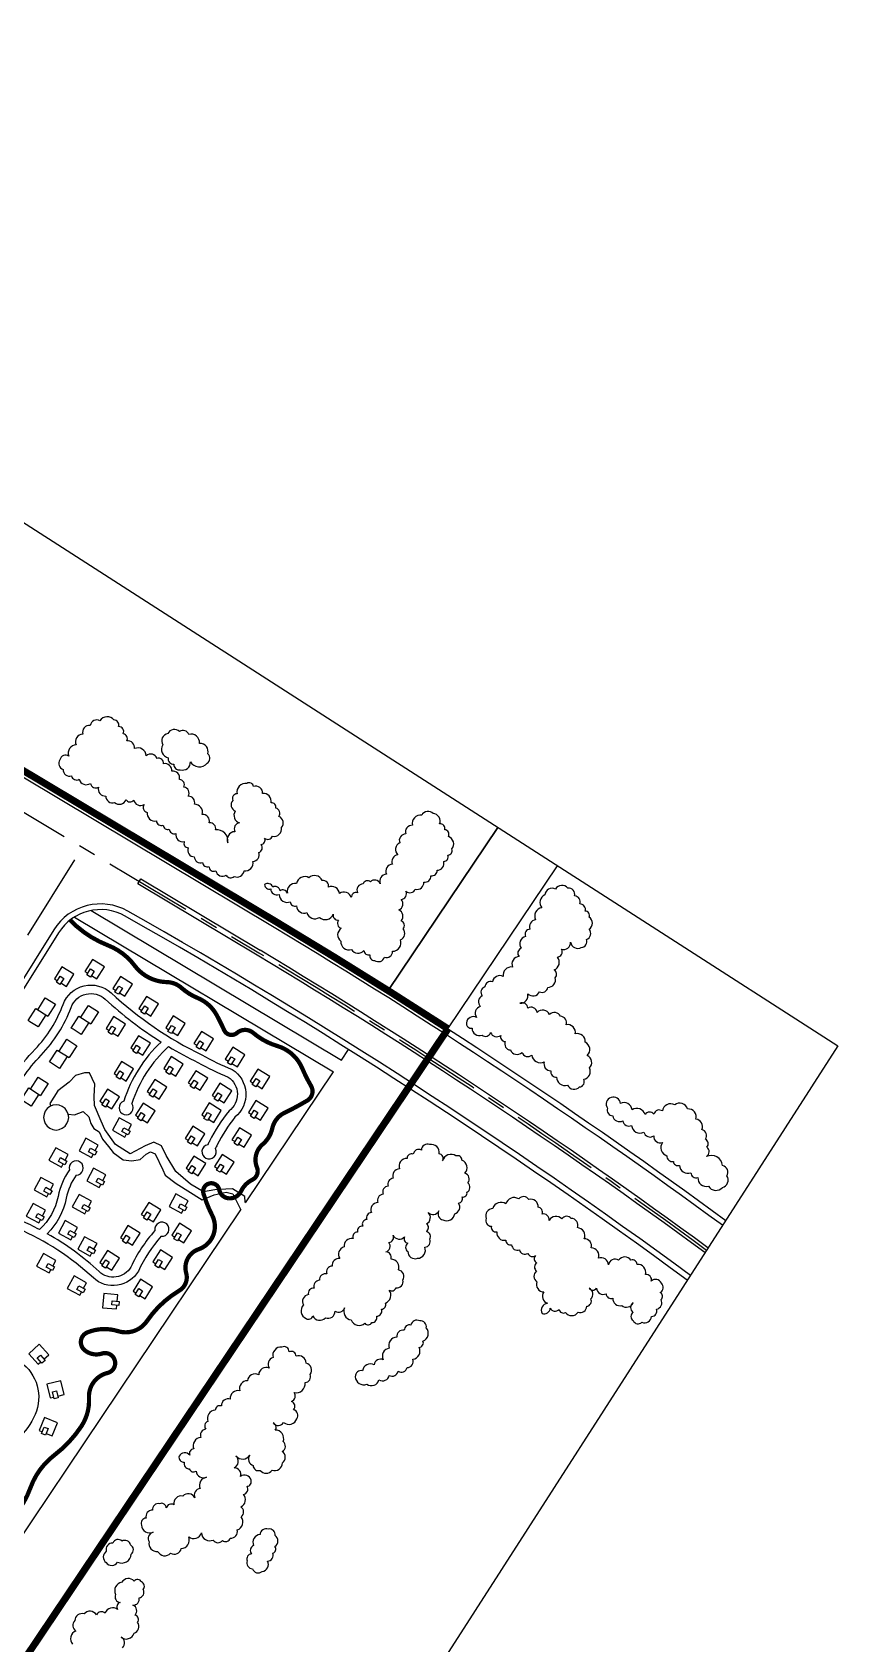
# Model space of a CAD drawing. Extents: x 30752 to 65014, y 26327 to 78956.
# Drawn here: x 33747 to 34315, y 28177 to 29313 of the extents above; entities that cross this region are included whole.
import ezdxf

# ---------------------------------------------------------------- set-up
doc = ezdxf.new("R2010")
doc.units = 0
doc.header["$MEASUREMENT"] = 0
for name, pattern in [('CENTER', [2, 1.25, -0.25, 0.25, -0.25]), ('CENTER2', [1.125, 0.75, -0.125, 0.125, -0.125]), ('CONTINOUS', [0])]:
    doc.linetypes.add(name, pattern=pattern)
doc.layers.get('0').update_dxf_attribs({"color": 12, "linetype": 'CONTINUOUS'})
for name, color, linetype in [('-规划边界', 1, 'CONTINUOUS'), ('GH-中心线', 254, 'CENTER'), ('GH-道路红线', 1, 'CONTINOUS'), ('GH_水系', 152, 'CONTINUOUS'), ('KKK', 7, 'CONTINUOUS'), ('中心区建筑', 32, 'CONTINUOUS'), ('图层1', 41, 'CONTINUOUS'), ('支路', 34, 'CONTINUOUS')]:
    doc.layers.add(name, color=color, linetype=linetype)
doc.layers.add('G-SL2', color=97, linetype='CONTINUOUS', true_color=0x329a2d)

# ---------------------------------------------------------------- blocks, each defined once
blk = doc.blocks.new('x1')
blk.add_lwpolyline([(10, 5.5), (10, 10), (0, 10), (0, 0), (10, 0), (10, 2.5)])
blk.add_lwpolyline([(6.3, 5.5), (11.3, 5.5), (11.3, 2.5), (6.3, 2.5)], close=True)
blk = doc.blocks.new('x2')
for p, q in [((0, 8.4), (0, 0)), ((10, 8.4), (0, 8.4)), ((0, 0), (10, 0)), ((10, 1.6), (20, 1.6)), ((20, 1.6), (20, 8.5))]:
    blk.add_line(p, q)
blk.add_lwpolyline([(20, 8.5), (20, 10), (10, 10), (10, 0)])

msp = doc.modelspace()

# ---------------------------------------------------------------- linework, layer by layer
at = {"layer": '-规划边界', "color": 251, "linetype": 'CENTER2', "ltscale": 50, "const_width": 5, "flags": 128}
msp.add_lwpolyline([(31130.6, 27598), (31273.9, 27507.6), (32003.4, 27386.6), (32901.4, 26916.1), (34040, 28610.5, 0.008825), (33919.4, 28685.6), (33365.1, 29017), (32469.6, 29552.4), (32400.9, 29593.5), (32342.5, 29501.5), (31130.6, 27598)], format="xyb", dxfattribs=at)
at = {"layer": 'G-SL2'}
for points in [[(33876.2, 28750.6, 0.520567), (33871.8, 28755.7, 0.520567), (33866.8, 28761.5, 0.520567), (33861.3, 28768.7, 0.520567), (33857, 28774.3, 0.520567), (33853.9, 28780.8, 0.520567), (33850.8, 28786.2, 0.520567), (33845.3, 28792, 0.520567), (33839.6, 28797.3, 0.520567), (33835, 28801, 0.520567), (33827.4, 28802.9, 0.520567), (33819.1, 28807.9, 0.520567), (33813.6, 28813.3, 0.520567), (33811.2, 28818.4, 0.520567), (33807.9, 28823.5, 0.520567), (33804.6, 28828.1, 0.520567), (33794.7, 28827.5, 0.520567), (33787.9, 28824.3, 0.520567), (33782.6, 28818.1, 0.520567), (33777.9, 28810.6, 0.520567), (33772.8, 28802.7, 0.520567), (33766.5, 28800, 0.520567), (33768.8, 28793.3, 0.520567), (33774.7, 28788.7, 0.520567), (33780.2, 28786.3, 0.520567), (33788.1, 28783.4, 0.520567), (33793.7, 28780.7, 0.520567), (33798.8, 28774.5, 0.520567), (33805.1, 28770, 0.520567), (33813.1, 28771.9, 0.520567), (33818.5, 28771.7, 0.520567), (33825.8, 28768.5, 0.520567), (33828, 28763, 0.520567), (33834.5, 28757, 0.520567), (33839.3, 28754, 0.520567), (33843.6, 28751.2, 0.520567), (33848.2, 28748.2, 0.520567), (33854.2, 28742.4, 0.520567), (33856.9, 28738, 0.520567), (33861.2, 28731.7, 0.520567), (33867.1, 28727.7, 0.520567), (33871.5, 28724.9, 0.520567), (33876.4, 28721.7, 0.520567), (33883.7, 28718.8, 0.520567), (33889.3, 28717.9, 0.520567), (33896.3, 28721.8, 0.520567), (33902.5, 28728.5, 0.520567), (33906.7, 28734.7, 0.520567), (33908.4, 28740.3, 0.520567), (33910.8, 28744.8, 0.520567), (33916.3, 28746.2, 0.520567), (33922.7, 28752.3, 0.520567), (33920.9, 28760.1, 0.520567), (33918.7, 28766, 0.520567), (33915.3, 28769.7, 0.520567), (33909.4, 28776.3, 0.520567), (33903, 28781.3, 0.520567), (33898.3, 28783.4, 0.520567), (33891.4, 28776.1, 0.520567), (33888.3, 28771.4, 0.520567), (33890.1, 28763.9, 0.520567), (33893.2, 28755.7, 0.520567), (33889.8, 28749.4, 0.520567), (33884.8, 28741.6, 0.520567)], [(33870.3, 28797.6, 0.520567), (33870.7, 28804.2, 0.520567), (33865, 28811.6, 0.520567), (33857.3, 28817.9, 0.520567), (33850.9, 28819.9, 0.520567), (33842.5, 28818.5, 0.520567), (33839, 28810.6, 0.520567), (33842.9, 28801.5, 0.520567), (33846.9, 28797, 0.520567), (33851.3, 28793, 0.520567), (33858.5, 28798.7, 0.520567)], [(34023, 28713.9, 0.520567), (34027.9, 28718.4, 0.520567), (34032.3, 28722.3, 0.520567), (34037, 28728.4, 0.520567), (34040, 28732.9, 0.520567), (34042.8, 28737.2, 0.520567), (34040.3, 28746, 0.520567), (34037.8, 28750.8, 0.520567), (34034.1, 28754.9, 0.520567), (34029.6, 28762.1, 0.520567), (34021.5, 28761, 0.520567), (34015, 28753.9, 0.520567), (34010.2, 28747.8, 0.520567), (34006, 28741.6, 0.520567), (34004.7, 28733, 0.520567), (34000.9, 28726.4, 0.520567), (33996.6, 28719.5, 0.520567), (33992.3, 28712.7, 0.520567), (33985.3, 28714.1, 0.520567), (33980.2, 28712.6, 0.520567), (33976.2, 28706.4, 0.520567), (33971.9, 28703, 0.520567), (33963.5, 28705.8, 0.520567), (33955.8, 28710.3, 0.520567), (33951.4, 28715, 0.520567), (33942, 28716.9, 0.520567), (33933.2, 28712.9, 0.520567), (33926.8, 28706.1, 0.520567), (33921.7, 28707.7, 0.520567), (33916.5, 28710.4, 0.520567), (33910.8, 28712.1, 0.520567), (33915.1, 28709.1, 0.520567), (33921, 28705.1, 0.520567), (33928.9, 28700, 0.520567), (33933.3, 28697.1, 0.520567), (33940.6, 28692.4, 0.520567), (33949.4, 28689, 0.520567), (33959.1, 28691.2, 0.520567), (33962.9, 28687.1, 0.520567), (33964.8, 28681.3, 0.520567), (33964.4, 28672.3, 0.520567), (33972, 28666.4, 0.520567), (33980.8, 28665.7, 0.520567), (33985, 28662.7, 0.520567), (33988.3, 28658.7, 0.520567), (33995.3, 28661, 0.520567), (34001, 28665.1, 0.520567), (34006.5, 28673.2, 0.520567), (34008.4, 28680.9, 0.520567), (34007, 28686.6, 0.520567), (34005.4, 28694.3, 0.520567), (34007.1, 28701.6, 0.520567), (34010.4, 28707.4, 0.520567), (34017, 28708.9, 0.520567)], [(34134, 28667.8, 0.520567), (34137.6, 28673.4, 0.520567), (34139.6, 28680.6, 0.520567), (34139.5, 28689.2, 0.520567), (34136.7, 28693.5, 0.520567), (34132.9, 28698.5, 0.520567), (34129.3, 28704.1, 0.520567), (34124.5, 28709.6, 0.520567), (34115.8, 28709, 0.520567), (34108.3, 28704.9, 0.520567), (34106.2, 28695.8, 0.520567), (34101.8, 28687.3, 0.520567), (34097.8, 28680.7, 0.520567), (34094.6, 28675.6, 0.520567), (34091.5, 28667.3, 0.520567), (34090.2, 28661.4, 0.520567), (34085.5, 28654, 0.520567), (34079, 28647.3, 0.520567), (34071.4, 28643.6, 0.520567), (34066.1, 28640.1, 0.520567), (34064.1, 28633.7, 0.520567), (34062.8, 28626.3, 0.520567), (34060.2, 28618.5, 0.520567), (34053, 28614.8, 0.520567), (34057, 28610.9, 0.520567), (34064, 28606, 0.520567), (34070.1, 28607.9, 0.520567), (34077.2, 28605.9, 0.520567), (34080.4, 28601.6, 0.520567), (34084, 28595.6, 0.520567), (34092.2, 28593.8, 0.520567), (34099.1, 28592, 0.520567), (34107.9, 28587.3, 0.520567), (34112.6, 28580.9, 0.520567), (34116.6, 28576.4, 0.520567), (34124.2, 28570.9, 0.520567), (34132.8, 28569.5, 0.520567), (34135.7, 28575, 0.520567), (34139.7, 28582.9, 0.520567), (34138.2, 28591.7, 0.520567), (34136.8, 28601.1, 0.520567), (34129.7, 28606.9, 0.520567), (34123.3, 28613.4, 0.520567), (34119.3, 28619.3, 0.520567), (34111.6, 28620.6, 0.520567), (34102.9, 28622.1, 0.520567), (34096.3, 28625.1, 0.520567), (34090.7, 28628.5, 0.520567), (34096.2, 28635.2, 0.520567), (34104.6, 28636.6, 0.520567), (34110.4, 28639.7, 0.520567), (34115.5, 28646.5, 0.520567), (34114.8, 28652, 0.520567), (34117.1, 28660.9, 0.520567), (34120.1, 28666.6, 0.520567), (34126.4, 28671.5, 0.520567)], [(34222.3, 28520.5, 0.520567), (34222.5, 28527.1, 0.520567), (34221.5, 28532.7, 0.520567), (34218.9, 28539.5, 0.520567), (34214.8, 28546.8, 0.520567), (34208.9, 28554, 0.520567), (34199.8, 28557, 0.520567), (34191.2, 28552.6, 0.520567), (34185.1, 28550.4, 0.520567), (34178.9, 28550.1, 0.520567), (34169.8, 28553.4, 0.520567), (34161.5, 28557.9, 0.520567), (34155, 28562.1, 0.520567), (34152.5, 28554.6, 0.520567), (34156.1, 28549.2, 0.520567), (34163.3, 28545.7, 0.520567), (34169.4, 28542.4, 0.520567), (34178.1, 28537.7, 0.520567), (34185, 28535, 0.520567), (34191.2, 28530.3, 0.520567), (34194.3, 28521.1, 0.520567), (34198.9, 28517.1, 0.520567), (34203.2, 28514.3, 0.520567), (34211.2, 28509.1, 0.520567), (34216.2, 28505.8, 0.520567), (34223.6, 28499.6, 0.520567), (34233.4, 28498.8, 0.520567), (34236.6, 28506.8, 0.520567), (34233.5, 28514.1, 0.520567)], [(34053.4, 28495.3, 0.520567), (34054.1, 28502, 0.520567), (34052, 28508.7, 0.520567), (34049.9, 28518, 0.520567), (34045.6, 28520.9, 0.520567), (34036.2, 28517.5, 0.520567), (34033.8, 28522.5, 0.520567), (34027.1, 28529, 0.520567), (34021.3, 28525.1, 0.520567), (34015.6, 28522.2, 0.520567), (34011.2, 28519.2, 0.520567), (34005.8, 28511.8, 0.520567), (34001.5, 28505.2, 0.520567), (33997.9, 28499.6, 0.520567), (33994.3, 28493.9, 0.520567), (33990.6, 28488.1, 0.520567), (33986, 28481, 0.520567), (33982.9, 28476.2, 0.520567), (33979.9, 28471.5, 0.520567), (33976.3, 28467.3, 0.520567), (33973.1, 28462.7, 0.520567), (33966.8, 28456.8, 0.520567), (33963.8, 28448.6, 0.520567), (33958.5, 28443.3, 0.520567), (33954.7, 28437.8, 0.520567), (33949.5, 28433.3, 0.520567), (33945.7, 28427.7, 0.520567), (33941.6, 28423.2, 0.520567), (33938.1, 28415.9, 0.520567), (33940.1, 28406.3, 0.520567), (33944.7, 28408.2, 0.520567), (33953.6, 28406.8, 0.520567), (33960.5, 28411.6, 0.520567), (33967.2, 28414, 0.520567), (33971.8, 28405.4, 0.520567), (33981.4, 28403, 0.520567), (33986.4, 28403.5, 0.520567), (33989.8, 28408, 0.520567), (33993.1, 28412.9, 0.520567), (33995.9, 28417.3, 0.520567), (33998.5, 28426.4, 0.520567), (34003.4, 28428.1, 0.520567), (34008.3, 28433.4, 0.520567), (34005.1, 28440.6, 0.520567), (33999.9, 28448.2, 0.520567), (33996.2, 28453.3, 0.520567), (33998.4, 28459.9, 0.520567), (34001.3, 28465.1, 0.520567), (34009.4, 28463.9, 0.520567), (34011.7, 28459.4, 0.520567), (34011.7, 28453.6, 0.520567), (34018.5, 28448.8, 0.520567), (34023.7, 28456.7, 0.520567), (34027.2, 28462.2, 0.520567), (34024.8, 28467.6, 0.520567), (34024.9, 28473.1, 0.520567), (34026.1, 28481, 0.520567), (34033.6, 28482.2, 0.520567), (34036.5, 28475.9, 0.520567), (34044.8, 28480.2, 0.520567), (34047.4, 28487.7, 0.520567), (34050, 28492, 0.520567)], [(34189.6, 28424.7, 0.520567), (34190.4, 28431.3, 0.520567), (34183.3, 28432.7, 0.520567), (34179.3, 28437.5, 0.520567), (34173.3, 28444.5, 0.520567), (34169, 28447.5, 0.520567), (34160.3, 28447.6, 0.520567), (34153.1, 28444.2, 0.520567), (34146.1, 28448.9, 0.520567), (34141, 28456.1, 0.520567), (34136, 28462.5, 0.520567), (34131.2, 28470.4, 0.520567), (34126.9, 28476.9, 0.520567), (34120.3, 28476.5, 0.520567), (34111.3, 28475.4, 0.520567), (34106.3, 28480, 0.520567), (34103.6, 28484.8, 0.520567), (34097, 28490.2, 0.520567), (34089.9, 28490.6, 0.520567), (34080.8, 28487.1, 0.520567), (34071.6, 28483.9, 0.520567), (34066.9, 28476.9, 0.520567), (34070.6, 28471.4, 0.520567), (34074.5, 28467.4, 0.520567), (34080.7, 28461.6, 0.520567), (34084.9, 28458.4, 0.520567), (34090.4, 28454.7, 0.520567), (34096.3, 28452.3, 0.520567), (34101.6, 28450.8, 0.520567), (34102.6, 28445.6, 0.520567), (34102.4, 28439.9, 0.520567), (34102.7, 28432.3, 0.520567), (34107.6, 28425.1, 0.520567), (34110.1, 28417.1, 0.520567), (34106.3, 28410, 0.520567), (34112.1, 28413.7, 0.520567), (34118.3, 28412.8, 0.520567), (34122.8, 28410.6, 0.520567), (34131.7, 28410.8, 0.520567), (34137.8, 28415, 0.520567), (34140.7, 28420.2, 0.520567), (34139.6, 28427.7, 0.520567), (34144.7, 28427.7, 0.520567), (34151.4, 28423.8, 0.520567), (34156.2, 28420.8, 0.520567), (34162.6, 28415.5, 0.520567), (34170.5, 28417.6, 0.520567), (34170.5, 28410.7, 0.520567), (34170.5, 28404.9, 0.520567), (34176.7, 28403.7, 0.520567), (34183.5, 28407.8, 0.520567), (34187, 28413, 0.520567), (34190.2, 28419.7, 0.520567)], [(34024.7, 28399.8, 0.520567), (34020.1, 28404.7, 0.520567), (34013.9, 28401.7, 0.520567), (34009.2, 28398.1, 0.520567), (34003.9, 28393.2, 0.520567), (33998.6, 28385.4, 0.520567), (33994.4, 28377.3, 0.520567), (33988.1, 28373.8, 0.520567), (33979.8, 28369.5, 0.520567), (33974.7, 28365.4, 0.520567), (33982.8, 28360.1, 0.520567), (33991.4, 28363.1, 0.520567), (33998.6, 28366.3, 0.520567), (34004.9, 28369.2, 0.520567), (34011.2, 28371.8, 0.520567), (34015.3, 28377.7, 0.520567), (34019.6, 28386, 0.520567), (34022.4, 28390.5, 0.520567)], [(33939.3, 28361.3, 0.520567), (33942.9, 28366.9, 0.520567), (33940.1, 28375, 0.520567), (33933, 28379.8, 0.520567), (33928.1, 28383, 0.520567), (33923, 28386.3, 0.520567), (33916.7, 28378.8, 0.520567), (33914.1, 28371.5, 0.520567), (33906.6, 28366.8, 0.520567), (33898.7, 28362.5, 0.520567), (33893.3, 28355.5, 0.520567), (33886.6, 28349.6, 0.520567), (33880.3, 28344.8, 0.520567), (33876, 28341.7, 0.520567), (33870.8, 28333.9, 0.520567), (33869.4, 28328.4, 0.520567), (33865.9, 28322.5, 0.520567), (33860.8, 28314.5, 0.520567), (33858, 28310.1, 0.520567), (33850.5, 28309.5, 0.520567), (33854.2, 28305.2, 0.520567), (33857.7, 28300.5, 0.520567), (33862.6, 28298.9, 0.520567), (33869.9, 28294.5, 0.520567), (33865.4, 28286.5, 0.520567), (33861.6, 28280, 0.520567), (33853.1, 28281.3, 0.520567), (33846.8, 28275.1, 0.520567), (33841.5, 28273, 0.520567), (33836.8, 28275.9, 0.520567), (33831.8, 28271.3, 0.520567), (33827.3, 28265.7, 0.520567), (33823.9, 28260.8, 0.520567), (33832.2, 28255.8, 0.520567), (33829.4, 28249, 0.520567), (33835.4, 28242.3, 0.520567), (33844.5, 28241, 0.520567), (33852, 28244.3, 0.520567), (33857.3, 28252.5, 0.520567), (33866.2, 28255.3, 0.520567), (33874.6, 28250.3, 0.520567), (33881, 28249.9, 0.520567), (33886.6, 28251.7, 0.520567), (33891.5, 28257.4, 0.520567), (33894.3, 28266.6, 0.520567), (33894, 28273.7, 0.520567), (33895.8, 28282.4, 0.520567), (33898.4, 28288.2, 0.520567), (33901.2, 28292.5, 0.520567), (33893.8, 28295.1, 0.520567), (33889.4, 28301.1, 0.520567), (33890.6, 28309.6, 0.520567), (33900.3, 28310.1, 0.520567), (33902.7, 28302.8, 0.520567), (33907.7, 28299.4, 0.520567), (33916, 28299.6, 0.520567), (33923.3, 28304.6, 0.520567), (33923.2, 28312.7, 0.520567), (33923.9, 28319.8, 0.520567), (33918.2, 28327.8, 0.520567), (33916.8, 28332.8, 0.520567), (33924.2, 28333.1, 0.520567), (33933.5, 28335.7, 0.520567), (33931.2, 28342.1, 0.520567), (33929.7, 28348, 0.520567), (33931.5, 28354.2, 0.520567)], [(33816.8, 28240.3, 0.520567), (33816.3, 28246.9, 0.520567), (33810.3, 28249.5, 0.520567), (33803.7, 28248.2, 0.520567), (33799.2, 28242.4, 0.520567), (33799.1, 28234.4, 0.520567), (33807.2, 28234.7, 0.520567)], [(33912.9, 28235.4, 0.520567), (33916.5, 28241, 0.520567), (33918.1, 28245.8, 0.520567), (33918.2, 28253.5, 0.520567), (33913.4, 28258, 0.520567), (33907.6, 28254.1, 0.520567), (33903, 28246.4, 0.520567), (33901.6, 28240.5, 0.520567), (33898.5, 28235.6, 0.520567), (33902.2, 28230.1, 0.520567), (33909.1, 28228.1, 0.520567)]]:
    msp.add_lwpolyline(points, format="xyb", close=True, dxfattribs=at)
msp.add_lwpolyline([(33810.7, 28174.4, 0.520567), (33809.6, 28181.8, 0.520567), (33818.8, 28184.6, 0.520567), (33821.2, 28192.3, 0.520567), (33819.5, 28197.4, 0.520567), (33818, 28204.5, 0.520567), (33822.3, 28209.5, 0.520567), (33825.2, 28215.5, 0.520567), (33824, 28220.8, 0.520567), (33818.8, 28221.3, 0.520567), (33810.2, 28220.5, 0.520567), (33805.8, 28212, 0.520567), (33809, 28206.3, 0.520567), (33807.2, 28201.3, 0.520567), (33798.4, 28198.8, 0.520567), (33792.3, 28197.5, 0.520567), (33783.5, 28198.2, 0.520567), (33777.1, 28193.5, 0.520567), (33777.8, 28186.2, 0.520567), (33775.4, 28176.9, 0.520567)], format="xyb", dxfattribs=at)
at = {"layer": 'GH-中心线', "ltscale": 50}
msp.add_line((32085.1, 29753.2), (33906.6, 28664.1), dxfattribs=at)
msp.add_lwpolyline([(32419.8, 29136.7), (32370.5, 28597.6), (32594.5, 28577.1), (32789.2, 28454.8, 0.117879), (32833.3, 28439.9), (33498, 28379.1, 0.28299), (33584.8, 28422.1), (33782.6, 28738.4)], format="xyb", dxfattribs=at)
msp.add_arc((31853.8, 25231), 4000, 53.6923, 59.1237, dxfattribs=at)
at = {"layer": 'GH-道路红线'}
for p, q in [((33821.5, 28712.7), (33823.5, 28716.1)), ((33823.5, 28716.1), (33907.6, 28665.8)), ((33905.5, 28662.4), (33821.5, 28712.7)), ((33762.2, 28680.2), (33596.1, 28415.1)), ((33765.6, 28678.1), (33599.4, 28413))]:
    msp.add_line(p, q, dxfattribs=at)
for points in [[(32537.1, 29740.8), (32459.4, 29618.5, 0.42215), (32477.3, 29543.2), (33363.1, 29013.5), (33917.4, 28682.1, -0.023598), (34233.4, 28472.3, -0.023598)], [(32540.5, 29738.6), (32462.8, 29616.3, 0.42215), (32479.3, 29546.6), (33365.1, 29017), (33919.4, 28685.6, -0.023598), (34235.8, 28475.5)]]:
    msp.add_lwpolyline(points, format="xyb", dxfattribs=at)
for centre, radius, start, end in [((33795.2, 28659.5), 39, 60.4789, 147.9194), ((33795.2, 28659.5), 35, 60.4789, 147.9194), ((31853.8, 25231), 3979, 53.6716, 60.4789), ((31853.8, 25231), 3975, 53.6716, 60.4789), ((31853.8, 25231), 3998, 53.6923, 59.1237), ((31853.8, 25231), 4002, 53.6959, 59.1237)]:
    msp.add_arc(centre, radius, start, end, dxfattribs=at)
at = {"layer": 'GH_水系'}
for p, q in [((33997.9, 28637.4), (34075.2, 28752.4)), ((34075.2, 28752.4), (33997.9, 28637.4)), ((33997.9, 28637.4), (34075.2, 28752.4)), ((34075.2, 28752.4), (33997.9, 28637.4)), ((34040, 28610.5), (34117.2, 28725.4)), ((34040, 28610.5), (34117.2, 28725.4)), ((34040, 28610.5), (34117.2, 28725.4)), ((34040, 28610.5), (34117.2, 28725.4)), ((33788.6, 28693.8), (33964.9, 28588.4)), ((33788.6, 28693.8), (33964.9, 28588.4)), ((33776.8, 28689.2), (33959.4, 28580.1)), ((33776.8, 28689.2), (33959.4, 28580.1)), ((33964.9, 28588.4), (33970, 28595.9)), ((33964.9, 28588.4), (33970, 28595.9)), ((33897.4, 28488), (33959.4, 28580.1)), ((33717, 28129.9), (34012.1, 28569)), ((33717, 28129.9), (34012.1, 28569)), ((33697.7, 28190.7), (33894, 28482.9))]:
    msp.add_line(p, q, dxfattribs=at)
for points in [[(33897.4, 28488), (33897.1, 28488.3), (33896.9, 28492.4), (33888.1, 28497.7), (33883.5, 28497.5), (33875.7, 28497), (33867.8, 28495.6), (33858.6, 28501.1), (33848.1, 28509.9), (33841.5, 28521.2), (33838.1, 28528), (33832.8, 28530.7), (33826.5, 28528.1), (33816.1, 28522.4), (33805.6, 28529.1), (33798.2, 28539.5), (33795.6, 28545.4), (33791, 28556.5), (33790.7, 28562.7), (33791.2, 28571.6), (33787.3, 28579.4), (33783.9, 28579.5), (33777.6, 28577.5), (33773, 28573), (33765.1, 28566.8), (33759.3, 28557.8), (33760, 28556)], [(33772.4, 28550.3), (33776.9, 28550), (33782.9, 28552.2), (33786.9, 28548.5), (33788.4, 28543.7), (33790.5, 28540.2), (33794.2, 28537.8), (33796.6, 28532.8), (33800.7, 28527.6), (33804, 28523.4), (33811.2, 28518.1), (33817.2, 28517.4), (33823, 28518.3), (33827.3, 28522.2), (33830.4, 28523.8), (33833.7, 28522.3), (33839, 28511.2), (33840.7, 28507.3), (33848.4, 28501.6), (33866.8, 28490.1), (33875.3, 28493.5), (33883.7, 28495.5), (33888.4, 28494.2), (33894, 28482.9)]]:
    msp.add_lwpolyline(points, dxfattribs=at)
at = {"layer": 'KKK'}
msp.add_lwpolyline([(32211.6, 29950), (34314.7, 28598.5), (32855.1, 26327), (30751.9, 27678.5)], close=True, dxfattribs=at)
at = {"layer": '中心区建筑', "color": 1}
msp.add_lwpolyline([(33772.7, 28548.1), (33772.4, 28550.4), (33771.5, 28552.5), (33770.1, 28554.3), (33768.2, 28555.7), (33766.1, 28556.6), (33763.8, 28556.9), (33761.5, 28556.6), (33759.4, 28555.7), (33757.6, 28554.3), (33756.2, 28552.5), (33755.3, 28550.4), (33755, 28548.1), (33755.3, 28545.8), (33756.2, 28543.7), (33757.6, 28541.8), (33759.4, 28540.4), (33761.5, 28539.5), (33763.8, 28539.2), (33766.1, 28539.5), (33768.2, 28540.4), (33770.1, 28541.8), (33771.5, 28543.7), (33772.4, 28545.8)], close=True, dxfattribs=at)
at = {"layer": '图层1', "const_width": 3}
msp.add_lwpolyline([(33773.7, 28687.1, 0.108351), (33800.4, 28669.3, -0.139255), (33819.2, 28655, 0.230825), (33842, 28643.4, -0.178285), (33852.1, 28639.4, 0.08377), (33863.6, 28632.2, -0.172475), (33877, 28620.2, -0.017361), (33882.3, 28609.5, 0.498881), (33891.3, 28607.6, -0.369187), (33902.8, 28607.6, 0.104538), (33919.7, 28598.4, -0.222396), (33937.2, 28582.9, 0.031394), (33943.5, 28570.3, -0.413104), (33940.8, 28559.9, -0.020985), (33924.8, 28551.3, 0.230472), (33916.2, 28540.4, -0.164974), (33909.4, 28529.1, 0.324657), (33905.4, 28512.8, -0.392088), (33902.2, 28504.2, 0.166943), (33894.2, 28496.1, -0.321891), (33885.2, 28491.1, -0.323451), (33878.8, 28497.1, 1.047), (33867.7, 28494.3, 0.044887), (33873.9, 28478.9, -0.455685), (33864.3, 28455.2, 0.398421), (33855.5, 28438.4, -0.340066), (33850.6, 28426, 0.109487), (33827.8, 28404.5, -0.331154), (33807.4, 28397.5, 0.174002), (33785.9, 28396.6, 0.565688), (33783.9, 28384.1, 0.258019), (33796.2, 28381.7, -1.036264), (33800, 28368, 0.361506), (33787, 28350.5, -0.161972), (33781.6, 28330.4, -0.083138), (33762.7, 28310.2, 0.144172), (33745.7, 28287, -0.212222), (33711, 28250.8, 0.214461)], format="xyb", dxfattribs=at)
at = {"layer": '支路'}
for points in [[(33733.7, 28577.1, -0.042857), (33749, 28596.1, 0.102079), (33768.8, 28627.7, -0.53306), (33802.6, 28635.8, 0.072993), (33866.6, 28592.1, 0.036459), (33887.9, 28581.9, -0.512801), (33889.9, 28548.3, 0.053388), (33877.4, 28528.7, 0.000759), (33876, 28526.1)], [(33752.1, 28469.1, 0.018479), (33739.3, 28475.2, -0.071027), (33705.6, 28495.9, -0.427194), (33703.8, 28520.6, 0.067252), (33730.1, 28558.9, -0.074313), (33753.3, 28591.9, 0.102079), (33774.4, 28625.6, -0.533003), (33798.5, 28631.4, 0.045456), (33837.8, 28601.2)], [(33837.8, 28601.2, 0.126042), (33811.5, 28559.6, 0.126042)], [(33843.1, 28598, 0.130125), (33817.2, 28557.9, 0.130125)], [(33843.1, 28598, 0.02156), (33863.8, 28586.8, 0.035225), (33885.2, 28576.5, -0.513901), (33885.7, 28552.6, 0.054913), (33872, 28531.4, 0.000761), (33870.7, 28528.7, 0.000761)], [(33837.9, 28464.3, 0.072092), (33821.8, 28439.8, -0.481258), (33790.1, 28435, 0.085693), (33736.9, 28469.7, -0.071027), (33701.7, 28491.2, -0.427194), (33699.3, 28524.6, 0.067252), (33724.7, 28561.6, -0.020821), (33730.5, 28572)], [(33773.2, 28511.1, 0.10208), (33765.2, 28492.4, -0.156871), (33752.1, 28469.1, -0.156871)], [(33777.9, 28507.4, 0.100721), (33771, 28491.2, -0.14648), (33757.6, 28466.1, -0.14648)], [(33833.5, 28468.4, 0.071675), (33816.5, 28442.6, -0.47612), (33794.2, 28439.4, 0.058914), (33757.6, 28466.1, 0.058914)], [(33712.5, 28393), (33738.7, 28375.7, -0.358603), (33749, 28338.7, -0.200833), (33719.4, 28310.7, 0.242416), (33687.1, 28274.9, -0.133145), (33667.7, 28245.5, -0.133145)]]:
    msp.add_lwpolyline(points, format="xyb", dxfattribs=at)
for centre, start, end in [((33813.2, 28554.9), 110.0592, 36.3009), ((33871.6, 28523.8), 100.4882, 26.7482), ((33778, 28512.4), 269.8311, 196.0143), ((33838.4, 28469.3), 264.2973, 190.5421)]:
    msp.add_arc(centre, 5, start, end, dxfattribs=at)

# ---------------------------------------------------------------- block references
for p, rotation in [((33789.4, 28659.4), 237.9746958317894), ((33767.9, 28654.2), 237.9746958317894), ((33809.2, 28647.3), 237.9746958317894), ((33827.5, 28633.3), 237.9746958317894), ((33804.3, 28619.1), 237.9746958317894), ((33846.4, 28619.6), 237.9746958317894), ((33821.8, 28605.6), 237.9746958317894), ((33866.3, 28608.7), 237.9746958317894), ((33888.4, 28597.5), 237.9746958317894), ((33810, 28587.5), 237.9746958317894), ((33845, 28590.9), 237.9746958317894), ((33862.3, 28581), 237.9746958317894), ((33906, 28582.1), 237.9746958317894), ((33833.4, 28574.8), 237.9746958317894), ((33879.2, 28572.1), 237.9746958317894), ((33800, 28567.9), 237.9746958317894), ((33825.1, 28558.1), 237.9746958317894), ((33871.8, 28558.3), 237.9746958317894), ((33904.7, 28559.9), 237.9746958317894), ((33803.5, 28539), 331.4341783832593), ((33860.2, 28541.8), 237.9746958317894), ((33893.1, 28540.8), 237.9746958317894), ((33758.8, 28517.9), 331.4341783832593), ((33780, 28524.6), 331.4341783832593), ((33785.4, 28503.5), 331.4341783832593), ((33860.8, 28520.8), 237.9746958317894), ((33880.8, 28521.9), 237.9746958317894), ((33748.4, 28497), 331.4341783832593), ((33775.2, 28485), 331.4341783832593), ((33843.4, 28485.4), 331.4341783832593), ((33742.8, 28478.6), 331.4341783832593), ((33829.2, 28488.2), 237.9746958317894), ((33765.4, 28466.6), 331.4341783832593), ((33814.5, 28471.8), 237.9746958317894), ((33850.7, 28473.5), 237.9746958317894), ((33779.1, 28455.2), 331.4341783832593), ((33750.1, 28443.3), 331.4341783832593), ((33800, 28454.3), 237.9746958317894), ((33837.3, 28454.7), 237.9746958317894), ((33771.7, 28427.6), 331.4341783832593), ((33823.4, 28434.1), 237.9746958317894), ((33796.5, 28414), 354.8398762006061), ((33744.5, 28381.6), 311.6752502711551), ((33757.4, 28360.2), 283.4394807472506), ((33755.6, 28336.7), 247.6595013075266)]:
    msp.add_blockref('x1', p, dxfattribs=dict(rotation=rotation))
at = {"xscale": -1, "rotation": 57.46119530639947}
for p in [(33763.3, 28627.8), (33793.7, 28622.5), (33778.4, 28598.6), (33758.3, 28572)]:
    msp.add_blockref('x2', p, dxfattribs=at)

doc.saveas('drawing.dxf')
